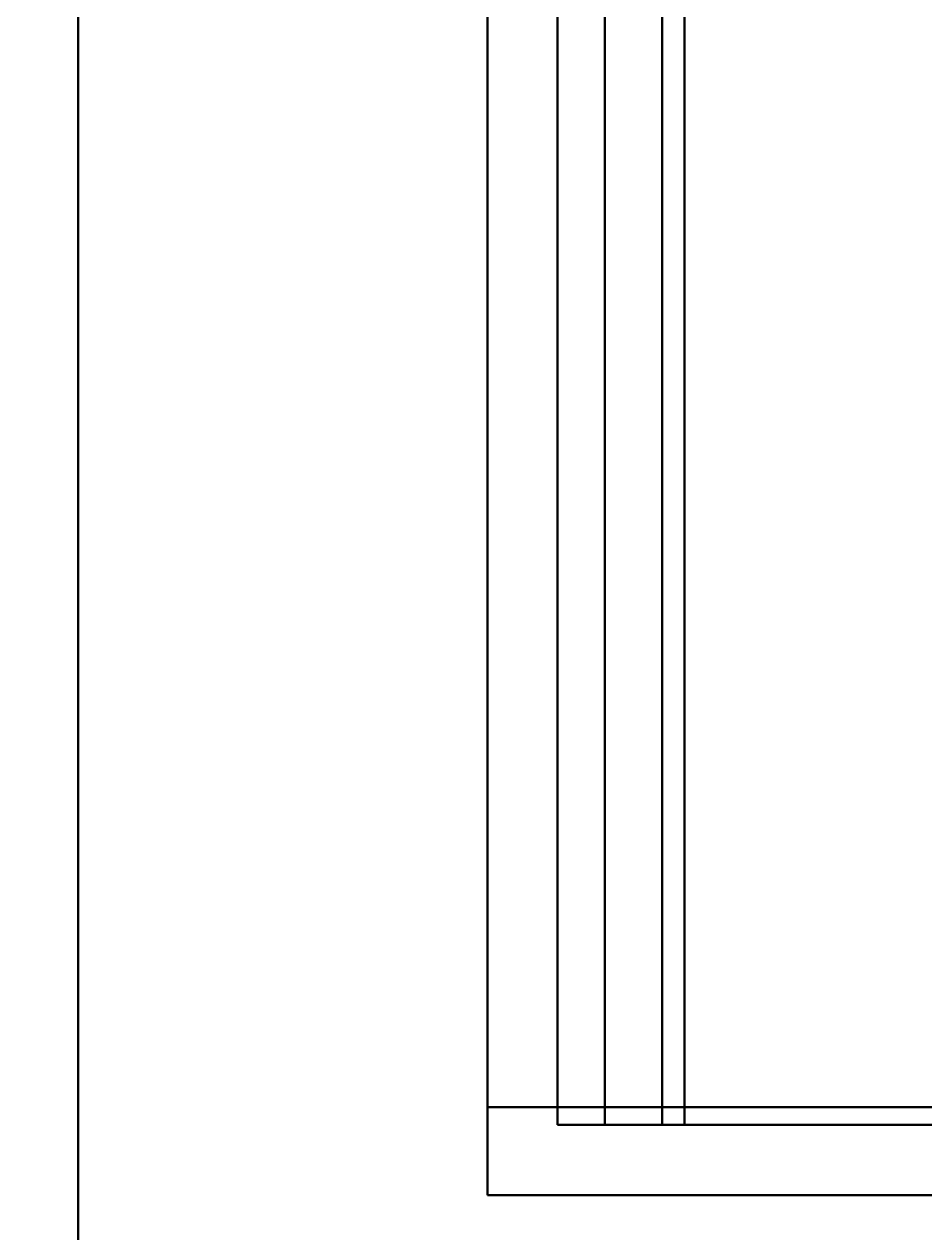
# Model space of a CAD drawing. Header units: millimetres. Extents: x 153 to 11230, y 154 to 10357.
# Drawn here: x 1672.65 to 1698.23, y 1129.87 to 1164.22 of the extents above; entities that cross this region are included whole.
import ezdxf

# ---------------------------------------------------------------- set-up
doc = ezdxf.new("R2010")
doc.units = ezdxf.units.MM
doc.layers.add('468_Bar attrezzature', color=73, linetype='Continuous', lineweight=50)
doc.layers.add('490_CAMPITURE_001-AM_0', color=9, linetype='Continuous', lineweight=0)

# ---------------------------------------------------------------- blocks, each defined once
blk = doc.blocks.new('LAMPADA')
at = {"extrusion": (-0.092623, 2.92643e-17, 0.995701)}
for p, q in [((43015.595, 7008.788, 97.704), (43015.595, 6888.788, 103.563)), ((43017.587, 6890.792, 188.748), (43017.587, 7004.788, 97.889)), ((43049, 6890.792, 191.67), (43017.587, 6890.792, 188.748)), ((43049.995, 6888.788, 106.763), (43015.595, 6888.788, 103.563))]:
    blk.add_line(p, q, dxfattribs=at)
at = {"extrusion": (-0.707107, 2.2341e-16, -0.707107)}
for p, q in [((43015.595, 7008.788, 82.504), (43015.595, 6888.788, 88.363)), ((43021.195, 7008.788, 76.904), (43021.195, 6890.79, 82.763)), ((43015.595, 6888.788, 88.363), (43021.195, 6888.788, 82.763))]:
    blk.add_line(p, q, dxfattribs=at)
at = {"extrusion": (-1, 3.15949e-16, 5.98352e-15)}
for p, q in [((43015.595, 7008.788, 97.704), (43015.595, 6888.788, 103.563)), ((43015.595, 7008.788, 82.504), (43015.595, 6888.788, 88.363)), ((43015.595, 6888.788, 103.563), (43015.595, 6888.788, 88.363))]:
    blk.add_line(p, q, dxfattribs=at)
at = {"extrusion": (7.01771e-16, -2.21724e-31, -1)}
for p, q in [((43021.195, 7008.788, 76.904), (43021.195, 6890.79, 82.763)), ((43021.195, 6888.788, 82.763), (43053.595, 6888.788, 82.763))]:
    blk.add_line(p, q, dxfattribs=at)
at = {"extrusion": (0.995701, -2.66251e-16, 0.092623)}
for p, q in [((43017.587, 6890.792, 188.748), (43017.587, 7004.788, 97.889)), ((43018.93, 6890.792, 174.31), (43018.93, 7004.788, 83.452)), ((43017.587, 6890.792, 188.748), (43018.93, 6890.792, 174.31))]:
    blk.add_line(p, q, dxfattribs=at)
for p, q in [((43018.93, 6890.792, 174.31), (43018.93, 7004.788, 83.452)), ((43020.562, 7004.788, 82.097), (43020.562, 6890.792, 172.956)), ((43015.595, 6954.986, -92.837), (43015.595, 6888.788, -92.837)), ((43017.584, 6950.996, -92.837), (43017.584, 6890.79, 82.763)), ((43018.933, 6890.79, 82.763), (43018.933, 6950.996, -92.837)), ((43020.56, 6950.996, -92.837), (43020.56, 6890.79, 82.763)), ((43015.595, 6891.29, -2.237), (43049.997, 6891.29, -2.237)), ((43017.584, 6890.79, 82.763), (43049.01, 6890.79, 82.763)), ((43015.595, 6888.788, -92.837), (43053.595, 6888.788, -92.837)), ((43049.997, 6888.788, 82.763), (43015.595, 6888.788, 82.763))]:
    blk.add_line(p, q)
at = {"extrusion": (-0.092623, 2.05665e-17, 0.995701)}
for p, q in [((43020.562, 7004.788, 82.097), (43020.562, 6890.792, 172.956)), ((43020.562, 6890.792, 172.956), (43048.988, 6890.792, 175.6))]:
    blk.add_line(p, q, dxfattribs=at)
at = {"extrusion": (-1, 6.2778e-16, 2.22045e-16)}
for p, q in [((43015.595, 6913.443, 92.217), (43015.595, 6913.123, 91.662)), ((43015.595, 6913.123, 91.662), (43015.595, 6913.443, 91.107)), ((43015.595, 6913.443, 90.907), (43015.595, 6913.123, 90.352)), ((43015.595, 6913.123, 90.352), (43015.595, 6913.443, 89.797)), ((43015.595, 6913.443, 96.147), (43015.595, 6913.123, 95.592)), ((43015.595, 6913.123, 95.592), (43015.595, 6913.443, 95.037)), ((43015.595, 6913.443, 93.527), (43015.595, 6913.123, 92.972)), ((43015.595, 6913.123, 92.972), (43015.595, 6913.443, 92.417)), ((43015.595, 6913.443, 94.837), (43015.595, 6913.123, 94.282)), ((43015.595, 6913.123, 94.282), (43015.595, 6913.443, 93.727)), ((43015.595, 6913.443, 97.457), (43015.595, 6913.123, 96.902)), ((43015.595, 6913.123, 96.902), (43015.595, 6913.443, 96.347)), ((43015.595, 6913.27, 91.007), (43015.595, 6912.95, 91.562)), ((43015.595, 6912.95, 90.452), (43015.595, 6913.27, 91.007)), ((43015.595, 6913.27, 94.937), (43015.595, 6912.95, 95.492)), ((43015.595, 6912.95, 94.382), (43015.595, 6913.27, 94.937)), ((43015.595, 6913.27, 93.627), (43015.595, 6912.95, 94.182)), ((43015.595, 6912.95, 93.072), (43015.595, 6913.27, 93.627)), ((43015.595, 6913.27, 92.317), (43015.595, 6912.95, 92.872)), ((43015.595, 6912.95, 91.762), (43015.595, 6913.27, 92.317)), ((43015.595, 6913.27, 96.247), (43015.595, 6912.95, 96.802)), ((43015.595, 6912.95, 95.692), (43015.595, 6913.27, 96.247)), ((43015.595, 6912.95, 91.562), (43015.595, 6912.309, 91.562)), ((43015.595, 6912.309, 90.452), (43015.595, 6912.95, 90.452)), ((43015.595, 6912.95, 95.492), (43015.595, 6912.309, 95.492)), ((43015.595, 6912.309, 94.382), (43015.595, 6912.95, 94.382)), ((43015.595, 6912.95, 94.182), (43015.595, 6912.309, 94.182)), ((43015.595, 6912.309, 93.072), (43015.595, 6912.95, 93.072)), ((43015.595, 6912.95, 92.872), (43015.595, 6912.309, 92.872)), ((43015.595, 6912.309, 91.762), (43015.595, 6912.95, 91.762)), ((43015.595, 6912.95, 96.802), (43015.595, 6912.309, 96.802)), ((43015.595, 6912.309, 95.692), (43015.595, 6912.95, 95.692)), ((43015.595, 6912.309, 91.562), (43015.595, 6911.988, 91.007)), ((43015.595, 6911.988, 91.007), (43015.595, 6912.309, 90.452)), ((43015.595, 6912.309, 95.492), (43015.595, 6911.988, 94.937)), ((43015.595, 6911.988, 94.937), (43015.595, 6912.309, 94.382)), ((43015.595, 6912.309, 94.182), (43015.595, 6911.988, 93.627)), ((43015.595, 6911.988, 93.627), (43015.595, 6912.309, 93.072)), ((43015.595, 6912.309, 92.872), (43015.595, 6911.988, 92.317)), ((43015.595, 6911.988, 92.317), (43015.595, 6912.309, 91.762)), ((43015.595, 6912.309, 96.802), (43015.595, 6911.988, 96.247)), ((43015.595, 6911.988, 96.247), (43015.595, 6912.309, 95.692)), ((43015.595, 6912.136, 91.662), (43015.595, 6911.815, 92.217)), ((43015.595, 6911.815, 91.107), (43015.595, 6912.136, 91.662)), ((43015.595, 6912.136, 90.352), (43015.595, 6911.815, 90.907)), ((43015.595, 6911.815, 89.797), (43015.595, 6912.136, 90.352)), ((43015.595, 6912.136, 95.592), (43015.595, 6911.815, 96.147)), ((43015.595, 6911.815, 95.037), (43015.595, 6912.136, 95.592)), ((43015.595, 6912.136, 92.972), (43015.595, 6911.815, 93.527)), ((43015.595, 6911.815, 92.417), (43015.595, 6912.136, 92.972)), ((43015.595, 6912.136, 94.282), (43015.595, 6911.815, 94.837)), ((43015.595, 6911.815, 93.727), (43015.595, 6912.136, 94.282)), ((43015.595, 6912.136, 96.902), (43015.595, 6911.815, 97.457)), ((43015.595, 6911.815, 96.347), (43015.595, 6912.136, 96.902)), ((43015.595, 6911.815, 92.217), (43015.595, 6911.174, 92.217)), ((43015.595, 6911.174, 91.107), (43015.595, 6911.815, 91.107)), ((43015.595, 6911.815, 90.907), (43015.595, 6911.174, 90.907)), ((43015.595, 6911.174, 89.797), (43015.595, 6911.815, 89.797)), ((43015.595, 6911.815, 96.147), (43015.595, 6911.174, 96.147)), ((43015.595, 6911.174, 95.037), (43015.595, 6911.815, 95.037)), ((43015.595, 6911.815, 93.527), (43015.595, 6911.174, 93.527)), ((43015.595, 6911.174, 92.417), (43015.595, 6911.815, 92.417)), ((43015.595, 6911.815, 94.837), (43015.595, 6911.174, 94.837)), ((43015.595, 6911.174, 93.727), (43015.595, 6911.815, 93.727)), ((43015.595, 6911.815, 97.457), (43015.595, 6911.174, 97.457)), ((43015.595, 6911.174, 96.347), (43015.595, 6911.815, 96.347)), ((43015.595, 6911.174, 92.217), (43015.595, 6910.854, 91.662)), ((43015.595, 6910.854, 91.662), (43015.595, 6911.174, 91.107)), ((43015.595, 6911.174, 90.907), (43015.595, 6910.854, 90.352)), ((43015.595, 6910.854, 90.352), (43015.595, 6911.174, 89.797)), ((43015.595, 6911.174, 96.147), (43015.595, 6910.854, 95.592)), ((43015.595, 6910.854, 95.592), (43015.595, 6911.174, 95.037)), ((43015.595, 6911.174, 93.527), (43015.595, 6910.854, 92.972)), ((43015.595, 6910.854, 92.972), (43015.595, 6911.174, 92.417)), ((43015.595, 6911.174, 94.837), (43015.595, 6910.854, 94.282)), ((43015.595, 6910.854, 94.282), (43015.595, 6911.174, 93.727)), ((43015.595, 6911.174, 97.457), (43015.595, 6910.854, 96.902)), ((43015.595, 6910.854, 96.902), (43015.595, 6911.174, 96.347)), ((43015.595, 6911.001, 91.007), (43015.595, 6910.681, 91.562)), ((43015.595, 6910.681, 90.452), (43015.595, 6911.001, 91.007)), ((43015.595, 6911.001, 94.937), (43015.595, 6910.681, 95.492)), ((43015.595, 6910.681, 94.382), (43015.595, 6911.001, 94.937)), ((43015.595, 6911.001, 93.627), (43015.595, 6910.681, 94.182)), ((43015.595, 6910.681, 93.072), (43015.595, 6911.001, 93.627)), ((43015.595, 6911.001, 92.317), (43015.595, 6910.681, 92.872)), ((43015.595, 6910.681, 91.762), (43015.595, 6911.001, 92.317)), ((43015.595, 6911.001, 96.247), (43015.595, 6910.681, 96.802)), ((43015.595, 6910.681, 95.692), (43015.595, 6911.001, 96.247)), ((43015.595, 6910.681, 91.562), (43015.595, 6910.04, 91.562)), ((43015.595, 6910.04, 90.452), (43015.595, 6910.681, 90.452)), ((43015.595, 6910.681, 95.492), (43015.595, 6910.04, 95.492)), ((43015.595, 6910.04, 94.382), (43015.595, 6910.681, 94.382)), ((43015.595, 6910.681, 94.182), (43015.595, 6910.04, 94.182)), ((43015.595, 6910.04, 93.072), (43015.595, 6910.681, 93.072)), ((43015.595, 6910.681, 92.872), (43015.595, 6910.04, 92.872)), ((43015.595, 6910.04, 91.762), (43015.595, 6910.681, 91.762)), ((43015.595, 6910.681, 96.802), (43015.595, 6910.04, 96.802)), ((43015.595, 6910.04, 95.692), (43015.595, 6910.681, 95.692)), ((43015.595, 6910.04, 91.562), (43015.595, 6909.719, 91.007)), ((43015.595, 6909.719, 91.007), (43015.595, 6910.04, 90.452)), ((43015.595, 6910.04, 95.492), (43015.595, 6909.719, 94.937)), ((43015.595, 6909.719, 94.937), (43015.595, 6910.04, 94.382)), ((43015.595, 6910.04, 94.182), (43015.595, 6909.719, 93.627)), ((43015.595, 6909.719, 93.627), (43015.595, 6910.04, 93.072)), ((43015.595, 6910.04, 92.872), (43015.595, 6909.719, 92.317)), ((43015.595, 6909.719, 92.317), (43015.595, 6910.04, 91.762)), ((43015.595, 6910.04, 96.802), (43015.595, 6909.719, 96.247)), ((43015.595, 6909.719, 96.247), (43015.595, 6910.04, 95.692)), ((43015.595, 6909.867, 91.662), (43015.595, 6909.546, 92.217)), ((43015.595, 6909.546, 91.107), (43015.595, 6909.867, 91.662)), ((43015.595, 6909.867, 90.352), (43015.595, 6909.546, 90.907)), ((43015.595, 6909.546, 89.797), (43015.595, 6909.867, 90.352)), ((43015.595, 6909.867, 95.592), (43015.595, 6909.546, 96.147)), ((43015.595, 6909.546, 95.037), (43015.595, 6909.867, 95.592)), ((43015.595, 6909.867, 92.972), (43015.595, 6909.546, 93.527)), ((43015.595, 6909.546, 92.417), (43015.595, 6909.867, 92.972)), ((43015.595, 6909.867, 94.282), (43015.595, 6909.546, 94.837)), ((43015.595, 6909.546, 93.727), (43015.595, 6909.867, 94.282)), ((43015.595, 6909.867, 96.902), (43015.595, 6909.546, 97.457)), ((43015.595, 6909.546, 96.347), (43015.595, 6909.867, 96.902)), ((43015.595, 6909.546, 92.217), (43015.595, 6908.905, 92.217)), ((43015.595, 6908.905, 91.107), (43015.595, 6909.546, 91.107)), ((43015.595, 6909.546, 90.907), (43015.595, 6908.905, 90.907)), ((43015.595, 6908.905, 89.797), (43015.595, 6909.546, 89.797)), ((43015.595, 6909.546, 96.147), (43015.595, 6908.905, 96.147)), ((43015.595, 6908.905, 95.037), (43015.595, 6909.546, 95.037)), ((43015.595, 6909.546, 93.527), (43015.595, 6908.905, 93.527)), ((43015.595, 6908.905, 92.417), (43015.595, 6909.546, 92.417)), ((43015.595, 6909.546, 94.837), (43015.595, 6908.905, 94.837)), ((43015.595, 6908.905, 93.727), (43015.595, 6909.546, 93.727)), ((43015.595, 6909.546, 97.457), (43015.595, 6908.905, 97.457)), ((43015.595, 6908.905, 96.347), (43015.595, 6909.546, 96.347)), ((43015.595, 6908.905, 92.217), (43015.595, 6908.585, 91.662)), ((43015.595, 6908.585, 91.662), (43015.595, 6908.905, 91.107)), ((43015.595, 6908.905, 90.907), (43015.595, 6908.585, 90.352)), ((43015.595, 6908.585, 90.352), (43015.595, 6908.905, 89.797)), ((43015.595, 6908.905, 96.147), (43015.595, 6908.585, 95.592)), ((43015.595, 6908.585, 95.592), (43015.595, 6908.905, 95.037)), ((43015.595, 6908.905, 93.527), (43015.595, 6908.585, 92.972)), ((43015.595, 6908.585, 92.972), (43015.595, 6908.905, 92.417)), ((43015.595, 6908.905, 94.837), (43015.595, 6908.585, 94.282)), ((43015.595, 6908.585, 94.282), (43015.595, 6908.905, 93.727)), ((43015.595, 6908.905, 97.457), (43015.595, 6908.585, 96.902)), ((43015.595, 6908.585, 96.902), (43015.595, 6908.905, 96.347)), ((43015.595, 6908.732, 91.007), (43015.595, 6908.412, 91.562)), ((43015.595, 6908.412, 90.452), (43015.595, 6908.732, 91.007)), ((43015.595, 6908.732, 94.937), (43015.595, 6908.412, 95.492)), ((43015.595, 6908.412, 94.382), (43015.595, 6908.732, 94.937)), ((43015.595, 6908.732, 93.627), (43015.595, 6908.412, 94.182)), ((43015.595, 6908.412, 93.072), (43015.595, 6908.732, 93.627)), ((43015.595, 6908.732, 92.317), (43015.595, 6908.412, 92.872)), ((43015.595, 6908.412, 91.762), (43015.595, 6908.732, 92.317)), ((43015.595, 6908.732, 96.247), (43015.595, 6908.412, 96.802)), ((43015.595, 6908.412, 95.692), (43015.595, 6908.732, 96.247)), ((43015.595, 6908.412, 91.562), (43015.595, 6907.771, 91.562)), ((43015.595, 6907.771, 90.452), (43015.595, 6908.412, 90.452)), ((43015.595, 6908.412, 95.492), (43015.595, 6907.771, 95.492)), ((43015.595, 6907.771, 94.382), (43015.595, 6908.412, 94.382)), ((43015.595, 6908.412, 94.182), (43015.595, 6907.771, 94.182)), ((43015.595, 6907.771, 93.072), (43015.595, 6908.412, 93.072)), ((43015.595, 6908.412, 92.872), (43015.595, 6907.771, 92.872)), ((43015.595, 6907.771, 91.762), (43015.595, 6908.412, 91.762)), ((43015.595, 6908.412, 96.802), (43015.595, 6907.771, 96.802)), ((43015.595, 6907.771, 95.692), (43015.595, 6908.412, 95.692)), ((43015.595, 6907.771, 91.562), (43015.595, 6907.45, 91.007)), ((43015.595, 6907.45, 91.007), (43015.595, 6907.771, 90.452)), ((43015.595, 6907.771, 95.492), (43015.595, 6907.45, 94.937)), ((43015.595, 6907.45, 94.937), (43015.595, 6907.771, 94.382)), ((43015.595, 6907.771, 94.182), (43015.595, 6907.45, 93.627)), ((43015.595, 6907.45, 93.627), (43015.595, 6907.771, 93.072)), ((43015.595, 6907.771, 92.872), (43015.595, 6907.45, 92.317)), ((43015.595, 6907.45, 92.317), (43015.595, 6907.771, 91.762)), ((43015.595, 6907.771, 96.802), (43015.595, 6907.45, 96.247)), ((43015.595, 6907.45, 96.247), (43015.595, 6907.771, 95.692)), ((43015.595, 6907.598, 91.662), (43015.595, 6907.277, 92.217)), ((43015.595, 6907.277, 91.107), (43015.595, 6907.598, 91.662)), ((43015.595, 6907.598, 90.352), (43015.595, 6907.277, 90.907)), ((43015.595, 6907.277, 89.797), (43015.595, 6907.598, 90.352)), ((43015.595, 6907.598, 95.592), (43015.595, 6907.277, 96.147)), ((43015.595, 6907.277, 95.037), (43015.595, 6907.598, 95.592)), ((43015.595, 6907.598, 92.972), (43015.595, 6907.277, 93.527)), ((43015.595, 6907.277, 92.417), (43015.595, 6907.598, 92.972)), ((43015.595, 6907.598, 94.282), (43015.595, 6907.277, 94.837)), ((43015.595, 6907.277, 93.727), (43015.595, 6907.598, 94.282)), ((43015.595, 6907.598, 96.902), (43015.595, 6907.277, 97.457)), ((43015.595, 6907.277, 96.347), (43015.595, 6907.598, 96.902)), ((43015.595, 6907.277, 92.217), (43015.595, 6906.636, 92.217)), ((43015.595, 6906.636, 91.107), (43015.595, 6907.277, 91.107)), ((43015.595, 6907.277, 90.907), (43015.595, 6906.636, 90.907)), ((43015.595, 6906.636, 89.797), (43015.595, 6907.277, 89.797)), ((43015.595, 6907.277, 96.147), (43015.595, 6906.636, 96.147)), ((43015.595, 6906.636, 95.037), (43015.595, 6907.277, 95.037)), ((43015.595, 6907.277, 93.527), (43015.595, 6906.636, 93.527)), ((43015.595, 6906.636, 92.417), (43015.595, 6907.277, 92.417)), ((43015.595, 6907.277, 94.837), (43015.595, 6906.636, 94.837)), ((43015.595, 6906.636, 93.727), (43015.595, 6907.277, 93.727)), ((43015.595, 6907.277, 97.457), (43015.595, 6906.636, 97.457)), ((43015.595, 6906.636, 96.347), (43015.595, 6907.277, 96.347)), ((43015.595, 6906.636, 92.217), (43015.595, 6906.316, 91.662)), ((43015.595, 6906.316, 91.662), (43015.595, 6906.636, 91.107)), ((43015.595, 6906.636, 90.907), (43015.595, 6906.316, 90.352)), ((43015.595, 6906.316, 90.352), (43015.595, 6906.636, 89.797)), ((43015.595, 6906.636, 96.147), (43015.595, 6906.316, 95.592)), ((43015.595, 6906.316, 95.592), (43015.595, 6906.636, 95.037)), ((43015.595, 6906.636, 93.527), (43015.595, 6906.316, 92.972)), ((43015.595, 6906.316, 92.972), (43015.595, 6906.636, 92.417)), ((43015.595, 6906.636, 94.837), (43015.595, 6906.316, 94.282)), ((43015.595, 6906.316, 94.282), (43015.595, 6906.636, 93.727)), ((43015.595, 6906.636, 97.457), (43015.595, 6906.316, 96.902)), ((43015.595, 6906.316, 96.902), (43015.595, 6906.636, 96.347)), ((43015.595, 6906.463, 91.007), (43015.595, 6906.143, 91.562)), ((43015.595, 6906.143, 90.452), (43015.595, 6906.463, 91.007)), ((43015.595, 6906.463, 94.937), (43015.595, 6906.143, 95.492)), ((43015.595, 6906.143, 94.382), (43015.595, 6906.463, 94.937)), ((43015.595, 6906.463, 93.627), (43015.595, 6906.143, 94.182)), ((43015.595, 6906.143, 93.072), (43015.595, 6906.463, 93.627)), ((43015.595, 6906.463, 92.317), (43015.595, 6906.143, 92.872)), ((43015.595, 6906.143, 91.762), (43015.595, 6906.463, 92.317)), ((43015.595, 6906.463, 96.247), (43015.595, 6906.143, 96.802)), ((43015.595, 6906.143, 95.692), (43015.595, 6906.463, 96.247)), ((43015.595, 6906.143, 91.562), (43015.595, 6905.502, 91.562)), ((43015.595, 6905.502, 90.452), (43015.595, 6906.143, 90.452)), ((43015.595, 6906.143, 95.492), (43015.595, 6905.502, 95.492)), ((43015.595, 6905.502, 94.382), (43015.595, 6906.143, 94.382)), ((43015.595, 6906.143, 94.182), (43015.595, 6905.502, 94.182)), ((43015.595, 6905.502, 93.072), (43015.595, 6906.143, 93.072)), ((43015.595, 6906.143, 92.872), (43015.595, 6905.502, 92.872)), ((43015.595, 6905.502, 91.762), (43015.595, 6906.143, 91.762)), ((43015.595, 6906.143, 96.802), (43015.595, 6905.502, 96.802)), ((43015.595, 6905.502, 95.692), (43015.595, 6906.143, 95.692)), ((43015.595, 6905.502, 91.562), (43015.595, 6905.181, 91.007)), ((43015.595, 6905.181, 91.007), (43015.595, 6905.502, 90.452)), ((43015.595, 6905.502, 95.492), (43015.595, 6905.181, 94.937)), ((43015.595, 6905.181, 94.937), (43015.595, 6905.502, 94.382)), ((43015.595, 6905.502, 94.182), (43015.595, 6905.181, 93.627)), ((43015.595, 6905.181, 93.627), (43015.595, 6905.502, 93.072)), ((43015.595, 6905.502, 92.872), (43015.595, 6905.181, 92.317)), ((43015.595, 6905.181, 92.317), (43015.595, 6905.502, 91.762)), ((43015.595, 6905.502, 96.802), (43015.595, 6905.181, 96.247)), ((43015.595, 6905.181, 96.247), (43015.595, 6905.502, 95.692)), ((43015.595, 6905.329, 95.592), (43015.595, 6905.008, 96.147)), ((43015.595, 6905.008, 95.037), (43015.595, 6905.329, 95.592)), ((43015.595, 6905.329, 96.902), (43015.595, 6905.008, 97.457)), ((43015.595, 6905.008, 96.347), (43015.595, 6905.329, 96.902)), ((43015.595, 6905.329, 92.972), (43015.595, 6905.008, 93.527)), ((43015.595, 6905.008, 92.417), (43015.595, 6905.329, 92.972)), ((43015.595, 6905.329, 91.662), (43015.595, 6905.008, 92.217)), ((43015.595, 6905.008, 91.107), (43015.595, 6905.329, 91.662)), ((43015.595, 6905.329, 90.352), (43015.595, 6905.008, 90.907)), ((43015.595, 6905.008, 89.797), (43015.595, 6905.329, 90.352)), ((43015.595, 6905.329, 94.282), (43015.595, 6905.008, 94.837)), ((43015.595, 6905.008, 93.727), (43015.595, 6905.329, 94.282)), ((43015.595, 6905.008, 96.147), (43015.595, 6904.367, 96.147)), ((43015.595, 6904.367, 95.037), (43015.595, 6905.008, 95.037)), ((43015.595, 6905.008, 97.457), (43015.595, 6904.367, 97.457)), ((43015.595, 6904.367, 96.347), (43015.595, 6905.008, 96.347)), ((43015.595, 6905.008, 93.527), (43015.595, 6904.367, 93.527)), ((43015.595, 6904.367, 92.417), (43015.595, 6905.008, 92.417)), ((43015.595, 6905.008, 92.217), (43015.595, 6904.367, 92.217)), ((43015.595, 6904.367, 91.107), (43015.595, 6905.008, 91.107)), ((43015.595, 6905.008, 90.907), (43015.595, 6904.367, 90.907)), ((43015.595, 6904.367, 89.797), (43015.595, 6905.008, 89.797)), ((43015.595, 6905.008, 94.837), (43015.595, 6904.367, 94.837)), ((43015.595, 6904.367, 93.727), (43015.595, 6905.008, 93.727)), ((43015.595, 6904.367, 96.147), (43015.595, 6904.047, 95.592)), ((43015.595, 6904.047, 95.592), (43015.595, 6904.367, 95.037)), ((43015.595, 6904.367, 97.457), (43015.595, 6904.047, 96.902)), ((43015.595, 6904.047, 96.902), (43015.595, 6904.367, 96.347)), ((43015.595, 6904.367, 93.527), (43015.595, 6904.047, 92.972)), ((43015.595, 6904.047, 92.972), (43015.595, 6904.367, 92.417)), ((43015.595, 6904.367, 92.217), (43015.595, 6904.047, 91.662)), ((43015.595, 6904.047, 91.662), (43015.595, 6904.367, 91.107)), ((43015.595, 6904.367, 90.907), (43015.595, 6904.047, 90.352)), ((43015.595, 6904.047, 90.352), (43015.595, 6904.367, 89.797)), ((43015.595, 6904.367, 94.837), (43015.595, 6904.047, 94.282)), ((43015.595, 6904.047, 94.282), (43015.595, 6904.367, 93.727)), ((43015.595, 6904.194, 91.007), (43015.595, 6903.874, 91.562)), ((43015.595, 6903.874, 90.452), (43015.595, 6904.194, 91.007)), ((43015.595, 6904.194, 94.937), (43015.595, 6903.874, 95.492)), ((43015.595, 6903.874, 94.382), (43015.595, 6904.194, 94.937)), ((43015.595, 6904.194, 93.627), (43015.595, 6903.874, 94.182)), ((43015.595, 6903.874, 93.072), (43015.595, 6904.194, 93.627)), ((43015.595, 6904.194, 92.317), (43015.595, 6903.874, 92.872)), ((43015.595, 6903.874, 91.762), (43015.595, 6904.194, 92.317)), ((43015.595, 6904.194, 96.247), (43015.595, 6903.874, 96.802)), ((43015.595, 6903.874, 95.692), (43015.595, 6904.194, 96.247)), ((43015.595, 6903.874, 91.562), (43015.595, 6903.233, 91.562)), ((43015.595, 6903.233, 90.452), (43015.595, 6903.874, 90.452)), ((43015.595, 6903.874, 95.492), (43015.595, 6903.233, 95.492)), ((43015.595, 6903.233, 94.382), (43015.595, 6903.874, 94.382)), ((43015.595, 6903.874, 94.182), (43015.595, 6903.233, 94.182)), ((43015.595, 6903.233, 93.072), (43015.595, 6903.874, 93.072)), ((43015.595, 6903.874, 92.872), (43015.595, 6903.233, 92.872)), ((43015.595, 6903.233, 91.762), (43015.595, 6903.874, 91.762)), ((43015.595, 6903.874, 96.802), (43015.595, 6903.233, 96.802)), ((43015.595, 6903.233, 95.692), (43015.595, 6903.874, 95.692)), ((43015.595, 6903.648, 98.843), (43015.595, 6903.648, 101.383)), ((43015.595, 6900.828, 98.843), (43015.595, 6903.648, 98.843)), ((43015.595, 6903.648, 101.383), (43015.595, 6900.828, 101.383)), ((43015.595, 6903.233, 91.562), (43015.595, 6902.912, 91.007)), ((43015.595, 6902.912, 91.007), (43015.595, 6903.233, 90.452)), ((43015.595, 6903.233, 95.492), (43015.595, 6902.912, 94.937)), ((43015.595, 6902.912, 94.937), (43015.595, 6903.233, 94.382)), ((43015.595, 6903.233, 94.182), (43015.595, 6902.912, 93.627)), ((43015.595, 6902.912, 93.627), (43015.595, 6903.233, 93.072)), ((43015.595, 6903.233, 92.872), (43015.595, 6902.912, 92.317)), ((43015.595, 6902.912, 92.317), (43015.595, 6903.233, 91.762)), ((43015.595, 6903.233, 96.802), (43015.595, 6902.912, 96.247)), ((43015.595, 6902.912, 96.247), (43015.595, 6903.233, 95.692)), ((43015.595, 6903.06, 91.662), (43015.595, 6902.739, 92.217)), ((43015.595, 6902.739, 91.107), (43015.595, 6903.06, 91.662)), ((43015.595, 6903.06, 90.352), (43015.595, 6902.739, 90.907)), ((43015.595, 6902.739, 89.797), (43015.595, 6903.06, 90.352)), ((43015.595, 6903.06, 95.592), (43015.595, 6902.739, 96.147)), ((43015.595, 6902.739, 95.037), (43015.595, 6903.06, 95.592)), ((43015.595, 6903.06, 92.972), (43015.595, 6902.739, 93.527)), ((43015.595, 6902.739, 92.417), (43015.595, 6903.06, 92.972)), ((43015.595, 6903.06, 94.282), (43015.595, 6902.739, 94.837)), ((43015.595, 6902.739, 93.727), (43015.595, 6903.06, 94.282)), ((43015.595, 6903.06, 96.902), (43015.595, 6902.739, 97.457)), ((43015.595, 6902.739, 96.347), (43015.595, 6903.06, 96.902)), ((43015.595, 6902.739, 92.217), (43015.595, 6902.098, 92.217)), ((43015.595, 6902.098, 91.107), (43015.595, 6902.739, 91.107)), ((43015.595, 6902.739, 90.907), (43015.595, 6902.098, 90.907)), ((43015.595, 6902.098, 89.797), (43015.595, 6902.739, 89.797)), ((43015.595, 6902.739, 96.147), (43015.595, 6902.098, 96.147)), ((43015.595, 6902.098, 95.037), (43015.595, 6902.739, 95.037)), ((43015.595, 6902.739, 93.527), (43015.595, 6902.098, 93.527)), ((43015.595, 6902.098, 92.417), (43015.595, 6902.739, 92.417)), ((43015.595, 6902.739, 94.837), (43015.595, 6902.098, 94.837)), ((43015.595, 6902.098, 93.727), (43015.595, 6902.739, 93.727)), ((43015.595, 6902.739, 97.457), (43015.595, 6902.098, 97.457)), ((43015.595, 6902.098, 96.347), (43015.595, 6902.739, 96.347)), ((43015.595, 6902.098, 92.217), (43015.595, 6901.778, 91.662)), ((43015.595, 6901.778, 91.662), (43015.595, 6902.098, 91.107)), ((43015.595, 6902.098, 90.907), (43015.595, 6901.778, 90.352)), ((43015.595, 6901.778, 90.352), (43015.595, 6902.098, 89.797)), ((43015.595, 6902.098, 96.147), (43015.595, 6901.778, 95.592)), ((43015.595, 6901.778, 95.592), (43015.595, 6902.098, 95.037)), ((43015.595, 6902.098, 93.527), (43015.595, 6901.778, 92.972)), ((43015.595, 6901.778, 92.972), (43015.595, 6902.098, 92.417)), ((43015.595, 6902.098, 94.837), (43015.595, 6901.778, 94.282)), ((43015.595, 6901.778, 94.282), (43015.595, 6902.098, 93.727)), ((43015.595, 6902.098, 97.457), (43015.595, 6901.778, 96.902)), ((43015.595, 6901.778, 96.902), (43015.595, 6902.098, 96.347)), ((43015.595, 6901.925, 91.007), (43015.595, 6901.605, 91.562)), ((43015.595, 6901.605, 90.452), (43015.595, 6901.925, 91.007)), ((43015.595, 6901.925, 94.937), (43015.595, 6901.605, 95.492)), ((43015.595, 6901.605, 94.382), (43015.595, 6901.925, 94.937)), ((43015.595, 6901.925, 93.627), (43015.595, 6901.605, 94.182)), ((43015.595, 6901.605, 93.072), (43015.595, 6901.925, 93.627)), ((43015.595, 6901.925, 92.317), (43015.595, 6901.605, 92.872)), ((43015.595, 6901.605, 91.762), (43015.595, 6901.925, 92.317)), ((43015.595, 6901.925, 96.247), (43015.595, 6901.605, 96.802)), ((43015.595, 6901.605, 95.692), (43015.595, 6901.925, 96.247)), ((43015.595, 6901.605, 91.562), (43015.595, 6900.964, 91.562)), ((43015.595, 6900.964, 90.452), (43015.595, 6901.605, 90.452)), ((43015.595, 6901.605, 95.492), (43015.595, 6900.964, 95.492)), ((43015.595, 6900.964, 94.382), (43015.595, 6901.605, 94.382)), ((43015.595, 6901.605, 94.182), (43015.595, 6900.964, 94.182)), ((43015.595, 6900.964, 93.072), (43015.595, 6901.605, 93.072)), ((43015.595, 6901.605, 92.872), (43015.595, 6900.964, 92.872)), ((43015.595, 6900.964, 91.762), (43015.595, 6901.605, 91.762)), ((43015.595, 6901.605, 96.802), (43015.595, 6900.964, 96.802)), ((43015.595, 6900.964, 95.692), (43015.595, 6901.605, 95.692)), ((43015.595, 6900.964, 91.562), (43015.595, 6900.643, 91.007)), ((43015.595, 6900.643, 91.007), (43015.595, 6900.964, 90.452)), ((43015.595, 6900.964, 95.492), (43015.595, 6900.643, 94.937)), ((43015.595, 6900.643, 94.937), (43015.595, 6900.964, 94.382)), ((43015.595, 6900.964, 94.182), (43015.595, 6900.643, 93.627)), ((43015.595, 6900.643, 93.627), (43015.595, 6900.964, 93.072)), ((43015.595, 6900.964, 92.872), (43015.595, 6900.643, 92.317)), ((43015.595, 6900.643, 92.317), (43015.595, 6900.964, 91.762)), ((43015.595, 6900.964, 96.802), (43015.595, 6900.643, 96.247)), ((43015.595, 6900.643, 96.247), (43015.595, 6900.964, 95.692)), ((43015.595, 6900.828, 101.383), (43015.595, 6900.828, 98.843)), ((43015.595, 6900.791, 91.662), (43015.595, 6900.47, 92.217)), ((43015.595, 6900.47, 91.107), (43015.595, 6900.791, 91.662)), ((43015.595, 6900.791, 90.352), (43015.595, 6900.47, 90.907)), ((43015.595, 6900.47, 89.797), (43015.595, 6900.791, 90.352)), ((43015.595, 6900.791, 95.592), (43015.595, 6900.47, 96.147)), ((43015.595, 6900.47, 95.037), (43015.595, 6900.791, 95.592)), ((43015.595, 6900.791, 92.972), (43015.595, 6900.47, 93.527)), ((43015.595, 6900.47, 92.417), (43015.595, 6900.791, 92.972)), ((43015.595, 6900.791, 94.282), (43015.595, 6900.47, 94.837)), ((43015.595, 6900.47, 93.727), (43015.595, 6900.791, 94.282)), ((43015.595, 6900.791, 96.902), (43015.595, 6900.47, 97.457)), ((43015.595, 6900.47, 96.347), (43015.595, 6900.791, 96.902)), ((43015.595, 6900.47, 92.217), (43015.595, 6899.829, 92.217)), ((43015.595, 6899.829, 91.107), (43015.595, 6900.47, 91.107)), ((43015.595, 6900.47, 90.907), (43015.595, 6899.829, 90.907)), ((43015.595, 6899.829, 89.797), (43015.595, 6900.47, 89.797)), ((43015.595, 6900.47, 96.147), (43015.595, 6899.829, 96.147)), ((43015.595, 6899.829, 95.037), (43015.595, 6900.47, 95.037)), ((43015.595, 6900.47, 93.527), (43015.595, 6899.829, 93.527)), ((43015.595, 6899.829, 92.417), (43015.595, 6900.47, 92.417)), ((43015.595, 6900.47, 94.837), (43015.595, 6899.829, 94.837)), ((43015.595, 6899.829, 93.727), (43015.595, 6900.47, 93.727)), ((43015.595, 6900.47, 97.457), (43015.595, 6899.829, 97.457)), ((43015.595, 6899.829, 96.347), (43015.595, 6900.47, 96.347)), ((43015.595, 6899.829, 92.217), (43015.595, 6899.509, 91.662)), ((43015.595, 6899.509, 91.662), (43015.595, 6899.829, 91.107)), ((43015.595, 6899.829, 90.907), (43015.595, 6899.509, 90.352)), ((43015.595, 6899.509, 90.352), (43015.595, 6899.829, 89.797)), ((43015.595, 6899.829, 96.147), (43015.595, 6899.509, 95.592)), ((43015.595, 6899.509, 95.592), (43015.595, 6899.829, 95.037)), ((43015.595, 6899.829, 93.527), (43015.595, 6899.509, 92.972)), ((43015.595, 6899.509, 92.972), (43015.595, 6899.829, 92.417)), ((43015.595, 6899.829, 94.837), (43015.595, 6899.509, 94.282)), ((43015.595, 6899.509, 94.282), (43015.595, 6899.829, 93.727)), ((43015.595, 6899.829, 97.457), (43015.595, 6899.509, 96.902)), ((43015.595, 6899.509, 96.902), (43015.595, 6899.829, 96.347)), ((43015.595, 6899.656, 91.007), (43015.595, 6899.336, 91.562)), ((43015.595, 6899.336, 90.452), (43015.595, 6899.656, 91.007)), ((43015.595, 6899.656, 94.937), (43015.595, 6899.336, 95.492)), ((43015.595, 6899.336, 94.382), (43015.595, 6899.656, 94.937)), ((43015.595, 6899.656, 93.627), (43015.595, 6899.336, 94.182)), ((43015.595, 6899.336, 93.072), (43015.595, 6899.656, 93.627)), ((43015.595, 6899.656, 92.317), (43015.595, 6899.336, 92.872)), ((43015.595, 6899.336, 91.762), (43015.595, 6899.656, 92.317)), ((43015.595, 6899.656, 96.247), (43015.595, 6899.336, 96.802)), ((43015.595, 6899.336, 95.692), (43015.595, 6899.656, 96.247)), ((43015.595, 6899.336, 91.562), (43015.595, 6898.695, 91.562)), ((43015.595, 6898.695, 90.452), (43015.595, 6899.336, 90.452)), ((43015.595, 6899.336, 95.492), (43015.595, 6898.695, 95.492)), ((43015.595, 6898.695, 94.382), (43015.595, 6899.336, 94.382)), ((43015.595, 6899.336, 94.182), (43015.595, 6898.695, 94.182)), ((43015.595, 6898.695, 93.072), (43015.595, 6899.336, 93.072)), ((43015.595, 6899.336, 92.872), (43015.595, 6898.695, 92.872)), ((43015.595, 6898.695, 91.762), (43015.595, 6899.336, 91.762)), ((43015.595, 6899.336, 96.802), (43015.595, 6898.695, 96.802)), ((43015.595, 6898.695, 95.692), (43015.595, 6899.336, 95.692)), ((43015.595, 6898.888, 98.663), (43015.595, 6898.888, 101.563)), ((43015.595, 6891.788, 98.663), (43015.595, 6898.888, 98.663)), ((43015.595, 6898.888, 101.563), (43015.595, 6891.788, 101.563)), ((43015.595, 6898.695, 91.562), (43015.595, 6898.374, 91.007)), ((43015.595, 6898.374, 91.007), (43015.595, 6898.695, 90.452)), ((43015.595, 6898.695, 95.492), (43015.595, 6898.374, 94.937)), ((43015.595, 6898.374, 94.937), (43015.595, 6898.695, 94.382)), ((43015.595, 6898.695, 94.182), (43015.595, 6898.374, 93.627)), ((43015.595, 6898.374, 93.627), (43015.595, 6898.695, 93.072)), ((43015.595, 6898.695, 92.872), (43015.595, 6898.374, 92.317)), ((43015.595, 6898.374, 92.317), (43015.595, 6898.695, 91.762)), ((43015.595, 6898.695, 96.802), (43015.595, 6898.374, 96.247)), ((43015.595, 6898.374, 96.247), (43015.595, 6898.695, 95.692)), ((43015.595, 6898.522, 91.662), (43015.595, 6898.201, 92.217)), ((43015.595, 6898.201, 91.107), (43015.595, 6898.522, 91.662)), ((43015.595, 6898.522, 90.352), (43015.595, 6898.201, 90.907)), ((43015.595, 6898.201, 89.797), (43015.595, 6898.522, 90.352)), ((43015.595, 6898.522, 95.592), (43015.595, 6898.201, 96.147)), ((43015.595, 6898.201, 95.037), (43015.595, 6898.522, 95.592)), ((43015.595, 6898.522, 92.972), (43015.595, 6898.201, 93.527)), ((43015.595, 6898.201, 92.417), (43015.595, 6898.522, 92.972)), ((43015.595, 6898.522, 94.282), (43015.595, 6898.201, 94.837)), ((43015.595, 6898.201, 93.727), (43015.595, 6898.522, 94.282)), ((43015.595, 6898.522, 96.902), (43015.595, 6898.201, 97.457)), ((43015.595, 6898.201, 96.347), (43015.595, 6898.522, 96.902)), ((43015.595, 6898.201, 92.217), (43015.595, 6897.56, 92.217)), ((43015.595, 6897.56, 91.107), (43015.595, 6898.201, 91.107)), ((43015.595, 6898.201, 90.907), (43015.595, 6897.56, 90.907)), ((43015.595, 6897.56, 89.797), (43015.595, 6898.201, 89.797)), ((43015.595, 6898.201, 96.147), (43015.595, 6897.56, 96.147)), ((43015.595, 6897.56, 95.037), (43015.595, 6898.201, 95.037)), ((43015.595, 6898.201, 93.527), (43015.595, 6897.56, 93.527)), ((43015.595, 6897.56, 92.417), (43015.595, 6898.201, 92.417)), ((43015.595, 6898.201, 94.837), (43015.595, 6897.56, 94.837)), ((43015.595, 6897.56, 93.727), (43015.595, 6898.201, 93.727)), ((43015.595, 6898.201, 97.457), (43015.595, 6897.56, 97.457)), ((43015.595, 6897.56, 96.347), (43015.595, 6898.201, 96.347)), ((43015.595, 6897.56, 92.217), (43015.595, 6897.24, 91.662)), ((43015.595, 6897.24, 91.662), (43015.595, 6897.56, 91.107)), ((43015.595, 6897.56, 90.907), (43015.595, 6897.24, 90.352)), ((43015.595, 6897.24, 90.352), (43015.595, 6897.56, 89.797)), ((43015.595, 6897.56, 96.147), (43015.595, 6897.24, 95.592)), ((43015.595, 6897.24, 95.592), (43015.595, 6897.56, 95.037)), ((43015.595, 6897.56, 93.527), (43015.595, 6897.24, 92.972)), ((43015.595, 6897.24, 92.972), (43015.595, 6897.56, 92.417)), ((43015.595, 6897.56, 94.837), (43015.595, 6897.24, 94.282)), ((43015.595, 6897.24, 94.282), (43015.595, 6897.56, 93.727)), ((43015.595, 6897.56, 97.457), (43015.595, 6897.24, 96.902)), ((43015.595, 6897.24, 96.902), (43015.595, 6897.56, 96.347)), ((43015.595, 6897.387, 91.007), (43015.595, 6897.067, 91.562)), ((43015.595, 6897.067, 90.452), (43015.595, 6897.387, 91.007)), ((43015.595, 6897.387, 94.937), (43015.595, 6897.067, 95.492)), ((43015.595, 6897.067, 94.382), (43015.595, 6897.387, 94.937)), ((43015.595, 6897.387, 93.627), (43015.595, 6897.067, 94.182)), ((43015.595, 6897.067, 93.072), (43015.595, 6897.387, 93.627)), ((43015.595, 6897.387, 92.317), (43015.595, 6897.067, 92.872)), ((43015.595, 6897.067, 91.762), (43015.595, 6897.387, 92.317)), ((43015.595, 6897.387, 96.247), (43015.595, 6897.067, 96.802)), ((43015.595, 6897.067, 95.692), (43015.595, 6897.387, 96.247)), ((43015.595, 6897.067, 91.562), (43015.595, 6896.426, 91.562)), ((43015.595, 6896.426, 90.452), (43015.595, 6897.067, 90.452)), ((43015.595, 6897.067, 95.492), (43015.595, 6896.426, 95.492)), ((43015.595, 6896.426, 94.382), (43015.595, 6897.067, 94.382)), ((43015.595, 6897.067, 94.182), (43015.595, 6896.426, 94.182)), ((43015.595, 6896.426, 93.072), (43015.595, 6897.067, 93.072)), ((43015.595, 6897.067, 92.872), (43015.595, 6896.426, 92.872)), ((43015.595, 6896.426, 91.762), (43015.595, 6897.067, 91.762)), ((43015.595, 6897.067, 96.802), (43015.595, 6896.426, 96.802)), ((43015.595, 6896.426, 95.692), (43015.595, 6897.067, 95.692)), ((43015.595, 6896.426, 91.562), (43015.595, 6896.106, 91.007)), ((43015.595, 6896.106, 91.007), (43015.595, 6896.426, 90.452)), ((43015.595, 6896.426, 95.492), (43015.595, 6896.106, 94.937)), ((43015.595, 6896.106, 94.937), (43015.595, 6896.426, 94.382)), ((43015.595, 6896.426, 94.182), (43015.595, 6896.106, 93.627)), ((43015.595, 6896.106, 93.627), (43015.595, 6896.426, 93.072)), ((43015.595, 6896.426, 92.872), (43015.595, 6896.106, 92.317)), ((43015.595, 6896.106, 92.317), (43015.595, 6896.426, 91.762)), ((43015.595, 6896.426, 96.802), (43015.595, 6896.106, 96.247)), ((43015.595, 6896.106, 96.247), (43015.595, 6896.426, 95.692)), ((43015.595, 6896.253, 91.662), (43015.595, 6895.932, 92.217)), ((43015.595, 6895.932, 91.107), (43015.595, 6896.253, 91.662)), ((43015.595, 6896.253, 90.352), (43015.595, 6895.932, 90.907)), ((43015.595, 6895.932, 89.797), (43015.595, 6896.253, 90.352)), ((43015.595, 6896.253, 95.592), (43015.595, 6895.932, 96.147)), ((43015.595, 6895.932, 95.037), (43015.595, 6896.253, 95.592)), ((43015.595, 6896.253, 92.972), (43015.595, 6895.932, 93.527)), ((43015.595, 6895.932, 92.417), (43015.595, 6896.253, 92.972)), ((43015.595, 6896.253, 94.282), (43015.595, 6895.932, 94.837)), ((43015.595, 6895.932, 93.727), (43015.595, 6896.253, 94.282)), ((43015.595, 6896.253, 96.902), (43015.595, 6895.932, 97.457)), ((43015.595, 6895.932, 96.347), (43015.595, 6896.253, 96.902)), ((43015.595, 6895.932, 92.217), (43015.595, 6895.291, 92.217)), ((43015.595, 6895.291, 91.107), (43015.595, 6895.932, 91.107)), ((43015.595, 6895.932, 90.907), (43015.595, 6895.291, 90.907)), ((43015.595, 6895.291, 89.797), (43015.595, 6895.932, 89.797)), ((43015.595, 6895.932, 96.147), (43015.595, 6895.291, 96.147)), ((43015.595, 6895.291, 95.037), (43015.595, 6895.932, 95.037)), ((43015.595, 6895.932, 93.527), (43015.595, 6895.291, 93.527)), ((43015.595, 6895.291, 92.417), (43015.595, 6895.932, 92.417)), ((43015.595, 6895.932, 94.837), (43015.595, 6895.291, 94.837)), ((43015.595, 6895.291, 93.727), (43015.595, 6895.932, 93.727)), ((43015.595, 6895.932, 97.457), (43015.595, 6895.291, 97.457)), ((43015.595, 6895.291, 96.347), (43015.595, 6895.932, 96.347)), ((43015.595, 6895.291, 92.217), (43015.595, 6894.971, 91.662)), ((43015.595, 6894.971, 91.662), (43015.595, 6895.291, 91.107)), ((43015.595, 6895.291, 90.907), (43015.595, 6894.971, 90.352)), ((43015.595, 6894.971, 90.352), (43015.595, 6895.291, 89.797)), ((43015.595, 6895.291, 96.147), (43015.595, 6894.971, 95.592)), ((43015.595, 6894.971, 95.592), (43015.595, 6895.291, 95.037)), ((43015.595, 6895.291, 93.527), (43015.595, 6894.971, 92.972)), ((43015.595, 6894.971, 92.972), (43015.595, 6895.291, 92.417)), ((43015.595, 6895.291, 94.837), (43015.595, 6894.971, 94.282)), ((43015.595, 6894.971, 94.282), (43015.595, 6895.291, 93.727)), ((43015.595, 6895.291, 97.457), (43015.595, 6894.971, 96.902)), ((43015.595, 6894.971, 96.902), (43015.595, 6895.291, 96.347)), ((43015.595, 6895.118, 91.007), (43015.595, 6894.798, 91.562)), ((43015.595, 6894.798, 90.452), (43015.595, 6895.118, 91.007)), ((43015.595, 6895.118, 94.937), (43015.595, 6894.798, 95.492)), ((43015.595, 6894.798, 94.382), (43015.595, 6895.118, 94.937)), ((43015.595, 6895.118, 93.627), (43015.595, 6894.798, 94.182)), ((43015.595, 6894.798, 93.072), (43015.595, 6895.118, 93.627)), ((43015.595, 6895.118, 92.317), (43015.595, 6894.798, 92.872)), ((43015.595, 6894.798, 91.762), (43015.595, 6895.118, 92.317)), ((43015.595, 6895.118, 96.247), (43015.595, 6894.798, 96.802)), ((43015.595, 6894.798, 95.692), (43015.595, 6895.118, 96.247)), ((43015.595, 6894.798, 91.562), (43015.595, 6894.157, 91.562)), ((43015.595, 6894.157, 90.452), (43015.595, 6894.798, 90.452)), ((43015.595, 6894.798, 95.492), (43015.595, 6894.157, 95.492)), ((43015.595, 6894.157, 94.382), (43015.595, 6894.798, 94.382)), ((43015.595, 6894.798, 94.182), (43015.595, 6894.157, 94.182)), ((43015.595, 6894.157, 93.072), (43015.595, 6894.798, 93.072)), ((43015.595, 6894.798, 92.872), (43015.595, 6894.157, 92.872)), ((43015.595, 6894.157, 91.762), (43015.595, 6894.798, 91.762)), ((43015.595, 6894.798, 96.802), (43015.595, 6894.157, 96.802)), ((43015.595, 6894.157, 95.692), (43015.595, 6894.798, 95.692)), ((43015.595, 6894.157, 91.562), (43015.595, 6893.837, 91.007)), ((43015.595, 6893.837, 91.007), (43015.595, 6894.157, 90.452)), ((43015.595, 6894.157, 95.492), (43015.595, 6893.837, 94.937)), ((43015.595, 6893.837, 94.937), (43015.595, 6894.157, 94.382)), ((43015.595, 6894.157, 94.182), (43015.595, 6893.837, 93.627)), ((43015.595, 6893.837, 93.627), (43015.595, 6894.157, 93.072)), ((43015.595, 6894.157, 92.872), (43015.595, 6893.837, 92.317)), ((43015.595, 6893.837, 92.317), (43015.595, 6894.157, 91.762)), ((43015.595, 6894.157, 96.802), (43015.595, 6893.837, 96.247)), ((43015.595, 6893.837, 96.247), (43015.595, 6894.157, 95.692)), ((43015.595, 6893.984, 91.662), (43015.595, 6893.663, 92.217)), ((43015.595, 6893.663, 91.107), (43015.595, 6893.984, 91.662)), ((43015.595, 6893.984, 90.352), (43015.595, 6893.663, 90.907)), ((43015.595, 6893.663, 89.797), (43015.595, 6893.984, 90.352)), ((43015.595, 6893.984, 95.592), (43015.595, 6893.663, 96.147)), ((43015.595, 6893.663, 95.037), (43015.595, 6893.984, 95.592)), ((43015.595, 6893.984, 92.972), (43015.595, 6893.663, 93.527)), ((43015.595, 6893.663, 92.417), (43015.595, 6893.984, 92.972)), ((43015.595, 6893.984, 94.282), (43015.595, 6893.663, 94.837)), ((43015.595, 6893.663, 93.727), (43015.595, 6893.984, 94.282)), ((43015.595, 6893.984, 96.902), (43015.595, 6893.663, 97.457)), ((43015.595, 6893.663, 96.347), (43015.595, 6893.984, 96.902)), ((43015.595, 6893.663, 92.217), (43015.595, 6893.022, 92.217)), ((43015.595, 6893.022, 91.107), (43015.595, 6893.663, 91.107)), ((43015.595, 6893.663, 90.907), (43015.595, 6893.022, 90.907)), ((43015.595, 6893.022, 89.797), (43015.595, 6893.663, 89.797)), ((43015.595, 6893.663, 96.147), (43015.595, 6893.022, 96.147)), ((43015.595, 6893.022, 95.037), (43015.595, 6893.663, 95.037)), ((43015.595, 6893.663, 93.527), (43015.595, 6893.022, 93.527)), ((43015.595, 6893.022, 92.417), (43015.595, 6893.663, 92.417)), ((43015.595, 6893.663, 94.837), (43015.595, 6893.022, 94.837)), ((43015.595, 6893.022, 93.727), (43015.595, 6893.663, 93.727)), ((43015.595, 6893.663, 97.457), (43015.595, 6893.022, 97.457)), ((43015.595, 6893.022, 96.347), (43015.595, 6893.663, 96.347)), ((43015.595, 6893.022, 92.217), (43015.595, 6892.702, 91.662)), ((43015.595, 6892.702, 91.662), (43015.595, 6893.022, 91.107)), ((43015.595, 6893.022, 90.907), (43015.595, 6892.702, 90.352)), ((43015.595, 6892.702, 90.352), (43015.595, 6893.022, 89.797)), ((43015.595, 6893.022, 96.147), (43015.595, 6892.702, 95.592)), ((43015.595, 6892.702, 95.592), (43015.595, 6893.022, 95.037)), ((43015.595, 6893.022, 93.527), (43015.595, 6892.702, 92.972)), ((43015.595, 6892.702, 92.972), (43015.595, 6893.022, 92.417)), ((43015.595, 6893.022, 94.837), (43015.595, 6892.702, 94.282)), ((43015.595, 6892.702, 94.282), (43015.595, 6893.022, 93.727)), ((43015.595, 6893.022, 97.457), (43015.595, 6892.702, 96.902)), ((43015.595, 6892.702, 96.902), (43015.595, 6893.022, 96.347)), ((43015.595, 6892.849, 91.007), (43015.595, 6892.529, 91.562)), ((43015.595, 6892.529, 90.452), (43015.595, 6892.849, 91.007)), ((43015.595, 6892.849, 94.937), (43015.595, 6892.529, 95.492)), ((43015.595, 6892.529, 94.382), (43015.595, 6892.849, 94.937)), ((43015.595, 6892.849, 93.627), (43015.595, 6892.529, 94.182)), ((43015.595, 6892.529, 93.072), (43015.595, 6892.849, 93.627)), ((43015.595, 6892.849, 92.317), (43015.595, 6892.529, 92.872)), ((43015.595, 6892.529, 91.762), (43015.595, 6892.849, 92.317)), ((43015.595, 6892.849, 96.247), (43015.595, 6892.529, 96.802)), ((43015.595, 6892.529, 95.692), (43015.595, 6892.849, 96.247)), ((43015.595, 6892.529, 91.562), (43015.595, 6891.888, 91.562)), ((43015.595, 6891.888, 90.452), (43015.595, 6892.529, 90.452)), ((43015.595, 6892.529, 95.492), (43015.595, 6891.888, 95.492)), ((43015.595, 6891.888, 94.382), (43015.595, 6892.529, 94.382)), ((43015.595, 6892.529, 94.182), (43015.595, 6891.888, 94.182)), ((43015.595, 6891.888, 93.072), (43015.595, 6892.529, 93.072)), ((43015.595, 6892.529, 92.872), (43015.595, 6891.888, 92.872)), ((43015.595, 6891.888, 91.762), (43015.595, 6892.529, 91.762)), ((43015.595, 6892.529, 96.802), (43015.595, 6891.888, 96.802)), ((43015.595, 6891.888, 95.692), (43015.595, 6892.529, 95.692)), ((43015.595, 6891.888, 91.562), (43015.595, 6891.568, 91.007)), ((43015.595, 6891.568, 91.007), (43015.595, 6891.888, 90.452)), ((43015.595, 6891.888, 95.492), (43015.595, 6891.568, 94.937)), ((43015.595, 6891.568, 94.937), (43015.595, 6891.888, 94.382)), ((43015.595, 6891.888, 94.182), (43015.595, 6891.568, 93.627)), ((43015.595, 6891.568, 93.627), (43015.595, 6891.888, 93.072)), ((43015.595, 6891.888, 92.872), (43015.595, 6891.568, 92.317)), ((43015.595, 6891.568, 92.317), (43015.595, 6891.888, 91.762)), ((43015.595, 6891.888, 96.802), (43015.595, 6891.568, 96.247)), ((43015.595, 6891.568, 96.247), (43015.595, 6891.888, 95.692)), ((43015.595, 6891.788, 101.563), (43015.595, 6891.788, 98.663))]:
    blk.add_line(p, q, dxfattribs=at)
at = {"extrusion": (2.03238e-16, 1, -1.74942e-18)}
for p, q in [((43017.587, 6890.792, 188.748), (43018.93, 6890.792, 174.31)), ((43049, 6890.792, 191.67), (43017.587, 6890.792, 188.748)), ((43020.562, 6890.792, 172.956), (43048.988, 6890.792, 175.6))]:
    blk.add_line(p, q, dxfattribs=at)
at = {"extrusion": (-2.22045e-16, -1, 0)}
for p, q in [((43049.995, 6888.788, 106.763), (43015.595, 6888.788, 103.563)), ((43015.595, 6888.788, 103.563), (43015.595, 6888.788, 88.363)), ((43015.595, 6888.788, 88.363), (43021.195, 6888.788, 82.763)), ((43021.195, 6888.788, 82.763), (43053.595, 6888.788, 82.763))]:
    blk.add_line(p, q, dxfattribs=at)
at = {"extrusion": (-6.2778e-16, -1, 1.83691e-16)}
for centre in [(43018.563, 100.904, -6888.788), (43025.446, 84.293, -6888.788)]:
    blk.add_circle(centre, 0.35, dxfattribs=at)
at = {"extrusion": (2.11767e-16, 1, 8.52844e-18)}
blk.add_arc((-43020.423, 174.449, 6890.792), 1.5, 264.6855, 354.6855, dxfattribs=at)
blk.add_arc((-43020.423, 174.449, 6890.792), 1.5, 264.6855, 354.6855, dxfattribs=at)

msp = doc.modelspace()

# ---------------------------------------------------------------- hatches: boundary and pattern name
at = {"layer": '490_CAMPITURE_001-AM_0'}
h = msp.add_hatch(dxfattribs=at)
h.set_pattern_fill('ANSI37', color=256, scale=5, style=0)
h.set_pattern_definition([(45, (183.315, 9445.208), (-11.22532, 11.22532), []), (135, (183.315, 9445.208), (-11.22532, -11.22532), [])])
h.paths.add_polyline_path([(5063.315, 434.208), (5038.315, 434.208), (5038.315, 407.208), (4434.315, 407.208), (4434.315, 422.208), (806.315, 422.208), (806.315, 1739.39), (821.315, 1739.182), (821.315, 1799.182), (791.315, 1799.208), (791.315, 1879.208), (818.315, 1879.208), (818.315, 1904.208), (763.315, 1904.208), (763.315, 379.208), (5063.315, 379.208)])
h.paths.add_polyline_path([(2649.7, 400.813, -1), (2674.7, 400.813, -1)], flags=16)
h.paths.add_polyline_path([(1201.7, 400.813, -1), (1176.7, 400.813, -1)], flags=16)
h.paths.add_polyline_path([(3776.508, 400.813, -1), (3801.508, 400.813, -1)], flags=16)
h.paths.add_polyline_path([(783.603, 1769.21, -1), (808.603, 1769.21, -1)], flags=16)
h.paths.add_polyline_path([(4910.317, 393.477, -1), (4935.317, 393.477, -1)], flags=16)

# ---------------------------------------------------------------- linework, layer by layer
at = {"layer": '468_Bar attrezzature'}
msp.add_lwpolyline([(1723.805, 1257.138), (1723.815, 1006.138), (1674.181, 1006.141), (1674.181, 1257.138)], close=True, dxfattribs=at)

# ---------------------------------------------------------------- block references
msp.add_blockref('LAMPADA', (-41329.791, -5757.848, -77.249), dxfattribs=at)

doc.saveas('drawing.dxf')
